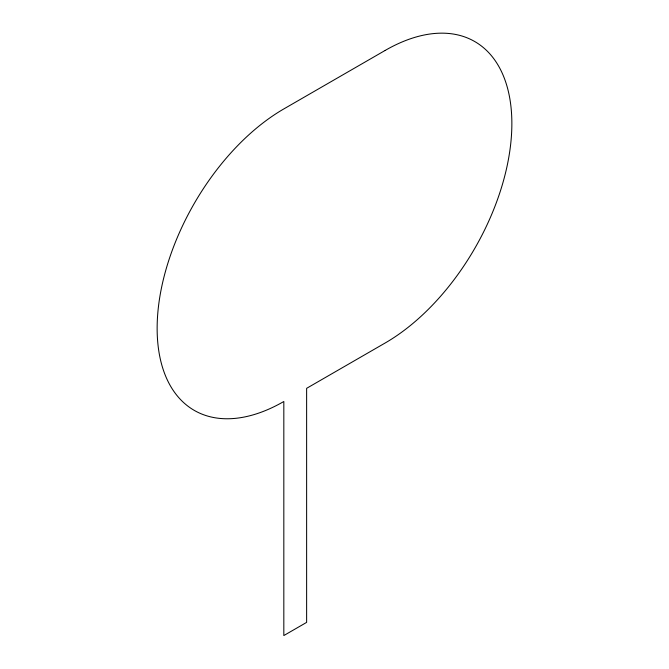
<?xml version="1.0" encoding="UTF-8"?>
<svg xmlns="http://www.w3.org/2000/svg" width="669" height="669" viewBox="0 0 669 669"><rect width="100%" height="100%" fill="white"/><g stroke="black" fill="none" stroke-linecap="round" stroke-linejoin="round"><path stroke-width="1" d="M385.177 50.426L283.823 108.93A179.158 103.436 -60 0 0 157.14 328.354A179.158 103.436 -60 0 0 283.823 401.5L283.823 635.55L306.628 622.387L306.628 388.329L385.177 342.988A179.158 103.436 -60 0 0 511.86 123.564A179.158 103.436 -60 0 0 385.177 50.426"/></g></svg>
